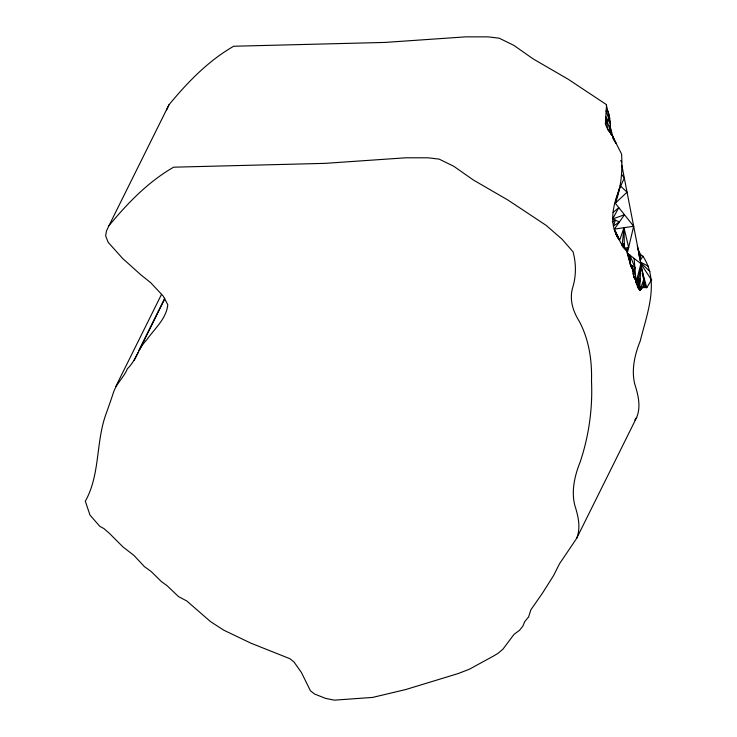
<?xml version="1.0" encoding="UTF-8"?>
<svg xmlns="http://www.w3.org/2000/svg" width="737" height="737" viewBox="0 0 737 737"><rect width="100%" height="100%" fill="white"/><g stroke="black" fill="none" stroke-linecap="round" stroke-linejoin="round"><path stroke-width="1.11" d="M651.665 279.507L646.791 287.688L643.88 287.559L643.889 279.028L639.974 290.369M640.14 288.968L639.707 290.212L638.5 288.664L640.204 278.826L637.56 286.481L637.625 276.605L638.721 278.531M638.472 288.609L638.5 283.763L637.883 287.541L638.574 288.747M613.368 139.201L616.095 143.512L612.991 137.137L621.586 154.051C622.562 170.735 621.282 187.428 615.303 203.237L633.663 226.277L627.288 253.169L630.282 264.463L632.899 270.276L633.599 276.513L635.534 278.954L634.824 279.01L633.599 276.513M608.845 115.083L606.219 104.461L568.116 79.2L533.376 59.052L513.892 45.399L499.198 38.186L488.134 36.868L465.821 36.85L384.972 42.424L233.675 46.247C208.304 60.766 187.484 82.36 168.994 104.765L108.956 225.706L106.469 231.013L105.631 235.803L108.164 242.316L122.655 258.484L141.034 274.984L150.505 282.52L163.218 296.071L167.796 304.74C166.267 319.047 154.438 328.766 146.681 339.941C138.215 348.325 136.069 360.559 127.418 368.73C123.908 377.326 116.4 383.516 113.516 392.287C111.351 399.003 108.975 405.645 106.644 412.296C95.506 441.021 100.61 474.002 85.317 501.224L89.988 515.08L99.854 526.375L103.945 528.576L109.647 533.588L123.015 546.965L133.959 555.431L144.397 566.615L151.103 571.451L161.412 581.604L167.069 585.675L178.511 596.592L186.866 601.024L210.423 621.531L223.698 630.153L250.884 643.161L289.899 658.703L294.063 662.084L301.405 672.476L310.443 690.781L314.625 694.042L325.542 698.381L334.349 700.15L372.673 697.414L405.801 689.519L457.907 673.646L469.285 669.27L493.56 656.013L498.055 653.314L502.984 649.113L514.011 634.354L519.456 630.365L522.828 626.21L524.698 621.632L528.604 616.97L530.815 609.904L542.358 593.303L553.551 575.625L559.447 563.869L576.629 538.406L636.667 417.464C641.19 406.428 638.095 394.756 634.686 383.839C631.268 369.449 634.843 354.313 640.26 340.909C646.893 313.971 659.983 281.856 642.922 256.209L640.969 255.03L637.763 249.355M610.19 132.384L610.356 123.475L609.167 115L608.679 118.519L609.96 121.283M640.315 290.277L640.342 289.669L640.278 290.129M639.688 290.175L640.904 263.625L627.288 253.169L625.695 248.093M632.503 269.456L632.549 268.471L631.775 268.075L632.134 265.744L633.884 273.86L633.544 276.007L635.764 278.033L635.598 281.414L637.883 287.541L638.482 286.186M633.323 274.717L633.433 272.524L633.166 273.372M610.31 132.393L610.356 123.475L606.072 110.808L608.384 111.821L608.679 118.519L609.803 118.427M606.523 104.728L605.399 124.138L607.776 129.454L611.719 134.189L614.013 139.201M612.318 221.892L615.367 220.17L613.35 226.075L619.412 221.948L612.64 218.972L624.488 214.762L614.336 229.133L619.67 240.216L623.999 227.705L628.643 247.439L626.57 250.902C622.148 247.236 620.72 241.699 617.495 237.203C606.993 218.751 615.966 195.692 624.322 178.096L621.844 174.623M627.528 254.108L627.436 253.777M628.707 257.37L628.477 254.081L628.265 256.154M619.366 239.801L618.371 237.507L617.836 237.729L617.717 236.162L616.915 236.264L617.072 234.808L615.8 233.813L615.542 231.639L614.759 231.086M608.919 113.867L608.983 114.152M643.889 279.028L642.996 287.421L640.379 290.231L640.646 288.941L640.029 290.396L640.978 286.748L643.88 287.559M636.667 283.515L636.86 282.004L636.961 284.473L637.588 281.543L636.132 282.464L634.096 258.401M619.154 189.216L616.049 200.086M633.958 277.398L634.078 276.495M612.825 138.335L613.073 136.538L607.776 129.454L605.63 116.897L610.356 123.475M609.204 116.667L609.416 116.124M637.56 286.481L640.904 263.625L636.132 282.464M619.209 188.985L619.531 187.834M640.453 290.157L640.978 286.748L639.928 290.36M633.544 276.007L634.879 267.632L630.043 255.288L629.066 259.111L630.163 259.875L629.591 261.718M610.531 133.517L611.13 130.191L610.549 127.943M627.924 255.159L627.583 253.399M640.195 290.36L640.342 289.669L640.352 290.258M628.643 247.439L624.386 248.387L623.999 227.705L622.12 245.596L624.294 243.542L623.474 247.429L624.359 246.84M640.37 290.24L640.646 288.941M617.495 237.203L617.717 236.162L617.173 236.688M640.177 290.369L640.342 289.669M639.965 259.369L640.969 255.03M576.629 538.406C581.161 527.36 578.057 515.697 574.648 504.781C571.23 490.391 574.814 475.254 580.222 461.841C588.9 435.853 592.76 408.362 591.498 380.974C592.106 360.513 588.983 339.591 579.346 321.443C572.824 311.106 569.001 298.881 572.935 286.794C576.26 275.352 576.15 263.312 573.054 251.833L562.091 239.23L546.191 225.402L508.079 200.142L473.338 179.994L453.863 166.341L439.169 159.128L428.105 157.81L405.792 157.792L324.934 163.365L173.637 167.188C148.275 181.707 127.455 203.301 108.956 225.706M631.609 267.89L632.134 265.744L631.397 267.31L630.771 264.804L630.872 266.039M635.598 281.414L635.948 280.253L634.824 279.01M624.294 243.542L623.097 247.042L623.005 244.767L622.406 246.25M615.542 231.639L615.727 233.565M609.49 116.566L608.679 118.519L609.683 117.727M166.498 110.071L168.994 104.765M610.899 134.125L611.673 132.522L611.13 130.191M115.773 386.52L161.56 294.284M138.805 350.49L164.747 298.218M134.106 360.633L138.178 352.433M139.201 350.388L164.637 299.139M632.972 271.198L634.879 267.632L630.282 264.463L630.043 255.288M612.64 218.972L618.785 207.604L613.138 212.449M616.15 199.838L616.335 198.99M640.038 260.649L642.922 256.209M617.984 238.051L618.371 237.507M634.787 420.035L636.667 417.464M615.303 203.237L627.058 192.182L620.121 185.687M614.336 229.133L633.663 226.277M634.069 277.508L635.764 278.033M616.16 234.523L617.072 234.808M634.4 278.383L635.534 278.954M640.462 262.077L648.486 266.333M611.719 134.189L609.425 131.287L613.073 136.538M640.269 262.308L649.933 271.502M640.075 262.483L651.683 280.263M620.784 160.5L621.632 162.26M605.63 116.897L607.214 123.54L605.63 116.897L611.774 135.203M637.265 245.863L638.712 251.022L639.08 256.283M641.605 269.171L646.791 287.688M642.24 273.427L645.529 287.467L621.807 165.097M611.673 132.522L612.558 136.474M632.549 268.471L632.899 270.276M616.915 236.264L616.611 234.67L616.666 235.84M630.771 264.804L631.084 266.647M628.477 254.081L629.066 259.111M628.772 256.596L628.947 258.816M609.96 125.723L610.07 132.393M627.878 253.629L627.887 254.947M640.075 289.687L639.845 290.332L640.075 289.687"/></g></svg>
